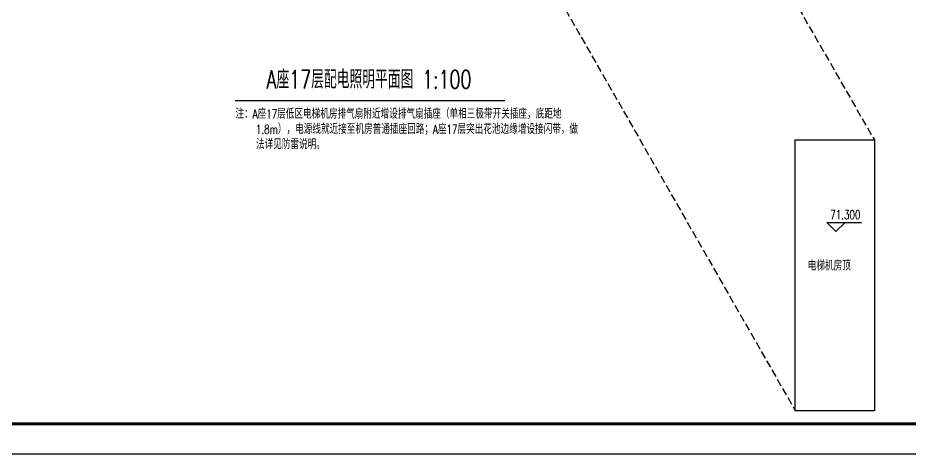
# Model space of a CAD drawing. Extents: x 1980812 to 2226895, y -554123 to 281606.
# Drawn here: x 2007367 to 2036719, y -204044 to -189708 of the extents above; entities that cross this region are included whole.
import ezdxf
from ezdxf.enums import TextEntityAlignment as Align

# ---------------------------------------------------------------- set-up
doc = ezdxf.new("R2010")
doc.units = 0
doc.header["$LTSCALE"] = 1000
doc.header["$MEASUREMENT"] = 0
doc.linetypes.add('DASH', pattern=[0.35, 0.25, -0.1])
for name, color, linetype in [('$TD_AUDIT_GENERATED_(1F3)', 7, 'Continuous'), ('DIM_ELEV', 8, 'Continuous'), ('DIM_SYMB', 8, 'Continuous'), ('DQ2', 2, 'Continuous'), ('DQ7', 7, 'Continuous'), ('PUB_TEXT', 8, 'Continuous'), ('TK', 1, 'Continuous')]:
    doc.layers.add(name, color=color, linetype=linetype)
doc.styles.add('_TCH_DIM', font='SIMPLEX', dxfattribs={"bigfont": 'GBCBIG'})
doc.styles.add('D8', font='txtw.shx', dxfattribs={"width": 0.7, "bigfont": 'hztxtw.shx'})

# ---------------------------------------------------------------- blocks, each defined once
blk = doc.blocks.new('tu kuang A1 A')
at = {"layer": 'TK'}
blk.add_lwpolyline([(0, 59400), (84100, 59400), (84100, 0), (0, 0)], close=True, dxfattribs=at)
at = {"layer": 'TK', "const_width": 100}
blk.add_lwpolyline([(83100, 1000), (83100, 58400), (2500, 58400), (2500, 1000)], close=True, dxfattribs=at)

msp = doc.modelspace()

# ---------------------------------------------------------------- linework, layer by layer
at = {"layer": 'DIM_ELEV'}
for p, q in [((2034276.4, -196732.5), (2033976.4, -196432.5)), ((2033976.4, -196432.5), (2035121.8, -196432.5)), ((2034276.4, -196732.5), (2034576.4, -196432.5))]:
    msp.add_line(p, q, dxfattribs=at)
at = {"layer": 'DIM_SYMB', "linetype": 'DASH'}
for p, q in [((2020316.5, -167227.9), (2035540.7, -193718)), ((2017716.5, -176077.9), (2032940.7, -202618))]:
    msp.add_line(p, q, dxfattribs=at)
at = {"layer": 'DIM_SYMB'}
msp.add_lwpolyline([(2032940.7, -193718), (2035540.7, -193718), (2035540.7, -202618), (2032940.7, -202618)], close=True, dxfattribs=at)
at = {"layer": 'DQ2'}
msp.add_line((2014517.4, -192421.9), (2023381.4, -192421.9), dxfattribs=at)

# ---------------------------------------------------------------- block references
msp.add_blockref('tu kuang A1 A', (1980812.3, -204044.1), dxfattribs=at)

# ---------------------------------------------------------------- texts
at = {"layer": '$TD_AUDIT_GENERATED_(1F3)', "style": 'D8', "width": 0.7}
msp.add_text('\\M+5B5E7\\M+5CCDD\\M+5BBFA\\M+5B7BF\\M+5B6A5', height=300, dxfattribs=at).set_placement((2034057.9, -197858.4), align=Align.MIDDLE_CENTER)
at = {"layer": 'DQ7', "style": 'D8', "width": 0.7}
msp.add_text('A\\M+5D7F917\\M+5B2E3\\M+5C5E4\\M+5B5E7\\M+5D5D5\\M+5C3F7\\M+5C6BD\\M+5C3E6\\M+5CDBC 1:100', height=600, dxfattribs=at).set_placement((2018917.9, -191699), align=Align.MIDDLE)
at = {"layer": 'DQ7', "insert": (2014524.5, -192717.9), "char_height": 300, "width": 11419.99, "attachment_point": 1, "style": 'D8'}
msp.add_mtext('\\pxi-2.25,l2.25;\\M+5D7A2\\M+5A3BAA\\M+5D7F917\\M+5B2E3\\M+5B5CD\\M+5C7F8\\M+5B5E7\\M+5CCDD\\M+5BBFA\\M+5B7BF\\M+5C5C5\\M+5C6F8\\M+5C9C8\\M+5B8BD\\M+5BDFC\\M+5D4F6\\M+5C9E8\\M+5C5C5\\M+5C6F8\\M+5C9C8\\M+5B2E5\\M+5D7F9\\M+5A3A8\\M+5B5A5\\M+5CFE0\\M+5C8FD\\M+5BCAB\\M+5B4F8\\M+5BFAA\\M+5B9D8\\M+5B2E5\\M+5D7F9\\M+5A3AC\\M+5B5D7\\M+5BEE0\\M+5B5D81.8m\\M+5A3A9\\M+5A3AC\\M+5B5E7\\M+5D4B4\\M+5CFDF\\M+5BECD\\M+5BDFC\\M+5BDD3\\M+5D6C1\\M+5BBFA\\M+5B7BF\\M+5C6D5\\M+5CDA8\\M+5B2E5\\M+5D7F9\\M+5BBD8\\M+5C2B7\\M+5A3BBA\\M+5D7F917\\M+5B2E3\\M+5CDBB\\M+5B3F6\\M+5BBA8\\M+5B3D8\\M+5B1DF\\M+5D4B5\\M+5D4F6\\M+5C9E8\\M+5BDD3\\M+5C9C1\\M+5B4F8\\M+5A3AC\\M+5D7F6\\M+5B7A8\\M+5CFEA\\M+5BCFB\\M+5B7C0\\M+5C0D7\\M+5CBB5\\M+5C3F7\\M+5A1A3', dxfattribs=at)
at = {"layer": 'PUB_TEXT', "style": '_TCH_DIM', "width": 0.705882}
msp.add_text('71.300', height=297.5, dxfattribs=at).set_placement((2034091.8, -196327.5))

doc.saveas('drawing.dxf')
